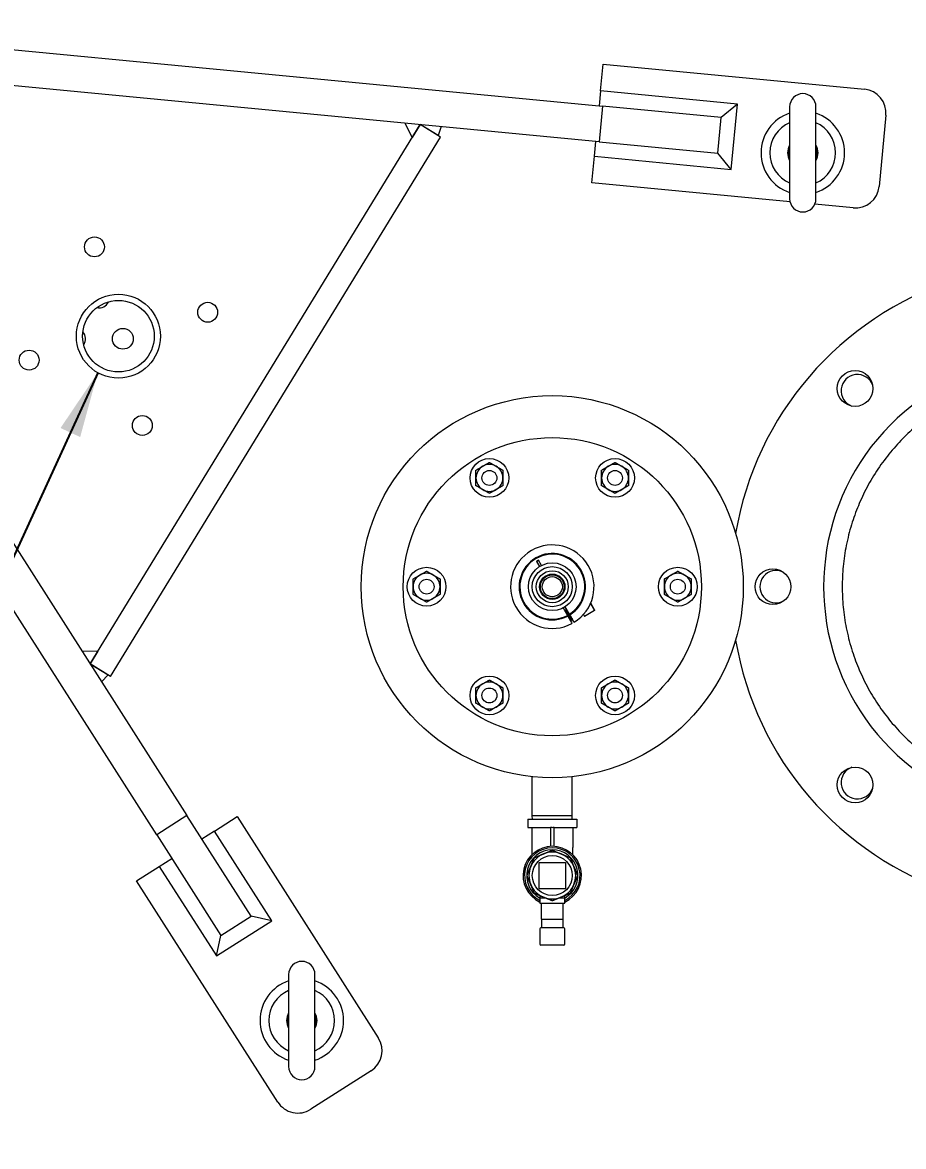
# Model space of a CAD drawing. Header units: inches. Extents: x 17 to 469, y 7 to 301.
# Drawn here: x 80.17 to 98.63, y 218.79 to 242.35 of the extents above; entities that cross this region are included whole.
import ezdxf

# ---------------------------------------------------------------- set-up
doc = ezdxf.new("R2010")
doc.units = ezdxf.units.IN
doc.header["$LTSCALE"] = 14
doc.header["$MEASUREMENT"] = 0
for name, color, linetype, lineweight in [('Dimension (ANSI)', 7, 'Continuous', 25), ('Symbol (ANSI)', 7, 'Continuous', 25), ('Visible', 7, 'Continuous', 18)]:
    doc.layers.add(name, color=color, linetype=linetype, lineweight=lineweight)
doc.styles.add('MEMCOR Medium', font='arial.ttf')
doc.dimstyles.new('Default (ANSI)', dxfattribs={"dimscale": 14, "dimtxt": 0.15, "dimasz": 0.098425, "dimexe": 0.125, "dimexo": 0.0625, "dimgap": 0.031496, "dimtad": 0, "dimtih": 1, "dimtoh": 1, "dimdec": 4, "dimrnd": 1e-08, "dimzin": 3, "dimdsep": 46, "dimlunit": 5, "dimtxsty": 'MEMCOR Medium', "dimcen": 0.09, "dimdle": 0.393701, "dimclrd": 256, "dimclre": 256, "dimclrt": 256, "dimadec": 0, "dimazin": 1, "dimtfac": 0.8, "dimtofl": 0, "dimtmove": 0, "dimatfit": 3, "dimfxl": 1, "dimfrac": 1, "dimtolj": 1, "dimtzin": 4, "dimlwd": -1, "dimlwe": -1, "dimarcsym": 0})
doc.dimstyles.new('Default (ANSI)$7', dxfattribs={"dimscale": 14, "dimtxt": 0.15, "dimasz": 0.098425, "dimexe": 0.125, "dimexo": 0.0625, "dimgap": 0.031496, "dimtad": 0, "dimtih": 1, "dimtoh": 1, "dimdec": 4, "dimrnd": 1e-08, "dimzin": 3, "dimdsep": 46, "dimlunit": 5, "dimtxsty": 'MEMCOR Medium', "dimcen": 0.09, "dimdle": 0.393701, "dimclrd": 256, "dimclre": 256, "dimclrt": 256, "dimadec": 0, "dimazin": 1, "dimtfac": 0.8, "dimtofl": 0, "dimtmove": 0, "dimatfit": 3, "dimfxl": 1, "dimfrac": 1, "dimtolj": 1, "dimtzin": 4, "dimlwd": -1, "dimlwe": -1, "dimarcsym": 0})

# ---------------------------------------------------------------- blocks, each defined once
blk = doc.blocks.new('*D28')
at = {"layer": 'Defpoints', "color": 0, "transparency": 16777216}
for p in [(90.587, 277.658), (74.308, 241.12)]:
    blk.add_point(p, dxfattribs=at)
at = {"layer": 'Dimension (ANSI)', "transparency": 16777216}
for p, q in [((94.781, 287.071), (91.148, 278.917)), ((96.633, 287.071), (94.781, 287.071))]:
    blk.add_line(p, q, dxfattribs=at)
blk.add_solid([(90.938, 279.01), (91.358, 278.823), (90.587, 277.658)], dxfattribs=at)
at = {"layer": 'Dimension (ANSI)', "transparency": 16777216, "char_height": 2.1, "attachment_point": 4, "style": 'MEMCOR Medium'}
for s, insert in [('\\A1; \\fArial|b0|i0;R40 in', (115.157, 288.584)), ('\\A1;[R1016.0 mm]{\\P\\fArial|b0|i0;RADIAL CLEARANCE REQUIRED}', (97.074, 283.726))]:
    blk.add_mtext(s, dxfattribs=dict(at, insert=insert))

msp = doc.modelspace()

# ---------------------------------------------------------------- linework, layer by layer
at = {"layer": 'Visible'}
for p, q in [((76.64546, 242.091324), (92.322333, 240.593693)), ((92.282369, 240.911434), (92.335861, 241.471384)), ((92.335861, 241.471384), (97.810935, 240.948344)), ((92.251009, 239.847092), (76.831212, 241.320164)), ((92.282369, 240.911434), (92.25265, 240.60035)), ((95.151805, 240.637313), (92.282369, 240.911434)), ((92.322333, 240.593693), (92.251009, 239.847092)), ((94.811003, 240.355947), (92.322333, 240.593693)), ((95.151805, 240.637313), (94.811003, 240.355947)), ((95.021045, 239.268545), (95.151805, 240.637313)), ((96.243464, 240.579724), (96.243464, 238.65059)), ((96.794645, 238.65059), (96.794645, 240.579724)), ((94.739679, 239.609346), (94.811003, 240.355947)), ((98.26112, 240.403061), (98.118472, 238.909859)), ((81.583375, 228.903047), (88.497937, 240.205628)), ((88.334856, 239.939055), (88.186853, 240.235346)), ((88.497937, 240.205628), (88.334856, 239.939055)), ((88.924512, 239.944795), (88.498194, 240.205603)), ((88.875185, 239.974972), (88.498194, 240.205603)), ((88.938133, 240.163575), (88.875185, 239.974972)), ((82.009892, 228.642117), (88.924512, 239.944795)), ((92.151608, 239.542665), (92.181327, 239.853749)), ((92.251009, 239.847092), (94.739679, 239.609346)), ((95.021045, 239.268545), (94.739679, 239.609346)), ((92.098116, 238.982715), (92.151608, 239.542665)), ((92.151608, 239.542665), (95.021045, 239.268545)), ((96.251147, 238.58597), (92.098116, 238.982715)), ((75.278843, 238.7828), (83.611422, 225.72492)), ((82.979182, 225.32147), (74.507684, 238.597048)), ((97.573189, 238.459674), (96.769881, 238.536415)), ((90.98059, 231.076927), (90.935062, 231.050784)), ((90.935062, 231.050784), (90.997651, 230.941786)), ((91.043179, 230.96793), (90.98059, 231.076927)), ((92.068546, 230.166276), (92.152464, 230.020134)), ((92.156156, 230.033786), (92.073524, 230.177688)), ((91.494929, 230.075785), (91.584654, 229.919531)), ((91.540889, 230.00256), (91.537947, 230.000871)), ((91.630182, 229.945674), (91.540457, 230.101928)), ((91.544823, 230.031569), (91.540952, 230.029346)), ((91.57186, 230.020345), (91.56821, 230.018249)), ((91.637657, 229.932657), (91.630182, 229.945674)), ((91.714886, 229.798163), (91.637657, 229.932657)), ((91.922052, 229.939432), (91.944337, 229.900623)), ((92.152464, 230.020134), (91.944337, 229.900623)), ((92.156156, 230.033786), (92.152464, 230.020134)), ((91.584654, 229.919531), (91.592129, 229.906514)), ((91.592129, 229.906514), (91.669359, 229.77202)), ((91.653829, 229.805878), (91.650887, 229.804188)), ((91.657542, 229.834759), (91.653892, 229.832663)), ((91.669359, 229.77202), (91.681813, 229.75033)), ((91.6848, 229.823662), (91.680929, 229.821439)), ((91.727341, 229.776473), (91.714886, 229.798163)), ((81.746456, 229.169619), (81.415272, 229.16648)), ((81.746456, 229.169619), (81.583375, 228.903047)), ((82.009892, 228.642117), (81.583375, 228.903047)), ((81.583375, 228.903047), (81.960366, 228.672416)), ((81.82111, 228.530495), (81.960366, 228.672416)), ((90.850403, 225.717212), (90.850403, 226.539933)), ((91.687706, 225.717212), (91.687706, 226.540229)), ((83.611422, 225.72492), (82.979182, 225.32147)), ((84.956254, 223.61745), (83.611422, 225.72492)), ((84.189547, 225.399876), (84.663727, 225.702463)), ((84.663727, 225.702463), (87.622358, 221.066031)), ((91.687706, 225.717212), (90.850403, 225.717212)), ((90.852531, 225.649101), (90.850403, 225.717212)), ((91.685577, 225.649101), (91.687706, 225.717212)), ((90.756456, 225.649101), (91.781653, 225.649101)), ((90.756456, 225.649101), (90.756456, 225.478235)), ((90.756456, 225.478235), (91.229684, 225.478235)), ((90.841889, 225.478235), (90.841889, 225.05855)), ((91.229684, 225.479749), (91.229684, 225.079232)), ((91.308424, 225.079232), (91.308424, 225.479749)), ((91.308424, 225.478235), (91.781653, 225.478235)), ((91.69622, 225.478235), (91.69622, 225.05855)), ((91.781653, 225.649101), (91.781653, 225.478235)), ((82.979182, 225.32147), (84.324013, 223.214001)), ((84.189547, 225.399876), (83.926113, 225.231772)), ((85.387792, 223.522121), (84.189547, 225.399876)), ((90.841889, 225.05855), (90.841889, 224.906959)), ((91.69622, 224.906959), (91.69622, 225.05855)), ((83.030439, 224.660218), (83.293872, 224.828322)), ((82.556258, 224.357631), (83.030439, 224.660218)), ((83.030439, 224.660218), (84.228684, 222.782463)), ((90.993464, 224.192409), (90.993464, 224.74359)), ((90.993464, 224.74359), (91.544645, 224.74359)), ((91.544645, 224.74359), (91.544645, 224.192409)), ((85.514888, 219.721199), (82.556258, 224.357631)), ((91.544645, 224.192409), (90.993464, 224.192409)), ((91.008924, 224.045376), (91.008924, 224.002499)), ((91.529184, 224.002499), (91.529184, 224.045376)), ((91.008924, 224.002499), (91.008924, 223.886124)), ((91.008924, 224.002499), (91.112439, 224.002499)), ((91.008924, 223.886124), (91.529184, 223.886124)), ((91.042854, 223.553588), (91.042854, 223.886124)), ((91.42567, 224.002499), (91.529184, 224.002499)), ((91.495254, 223.553588), (91.495254, 223.886124)), ((91.529184, 223.886124), (91.529184, 224.002499)), ((84.324013, 223.214001), (84.956254, 223.61745)), ((85.387792, 223.522121), (84.956254, 223.61745)), ((84.228684, 222.782463), (85.387792, 223.522121)), ((91.008924, 223.352017), (91.008924, 223.111728)), ((91.508304, 223.372897), (91.029804, 223.372897)), ((91.042854, 223.553588), (91.495254, 223.553588)), ((91.042854, 223.553588), (91.042854, 223.372897)), ((91.495254, 223.372897), (91.495254, 223.553588)), ((91.529184, 223.111728), (91.529184, 223.352017)), ((84.228684, 222.782463), (84.324013, 223.214001)), ((91.008924, 223.111728), (91.008924, 223.029845)), ((91.529184, 223.029845), (91.529184, 223.111728)), ((91.508304, 223.008965), (91.029804, 223.008965)), ((85.743464, 222.393124), (85.743464, 220.46399)), ((86.294645, 220.46399), (86.294645, 222.393124)), ((87.46983, 220.37557), (86.205349, 219.568671))]:
    msp.add_line(p, q, dxfattribs=at)
for centre, radius in [((74.307825, 241.12041), 40), ((81.674354, 237.643357), 0.2085), ((82.175754, 235.771857), 0.88), ((82.175754, 235.771857), 0.75), ((84.047254, 236.273357), 0.2085), ((82.269054, 235.717857), 0.21875), ((80.304354, 235.270357), 0.2085), ((97.614802, 234.67611), 0.375), ((91.267646, 230.521857), 4.003725), ((82.677254, 233.900357), 0.2085), ((91.269054, 230.521857), 3.125), ((89.951396, 232.801669), 0.406), ((92.583896, 232.801669), 0.406), ((89.951396, 232.801669), 0.15625), ((92.583896, 232.801669), 0.15625), ((88.635146, 230.521857), 0.406), ((91.269054, 230.521857), 0.5), ((91.269054, 230.521857), 0.42), ((93.900146, 230.521857), 0.406), ((95.894054, 230.521857), 0.375), ((88.635146, 230.521857), 0.15625), ((91.269054, 230.521857), 0.335), ((91.269054, 230.521857), 0.265625), ((91.269054, 230.521857), 0.25), ((91.269054, 230.521857), 0.210938), ((93.900146, 230.521857), 0.15625), ((89.951396, 228.242045), 0.406), ((92.583896, 228.242045), 0.406), ((89.951396, 228.242045), 0.15625), ((92.583896, 228.242045), 0.15625), ((97.614802, 226.367605), 0.375), ((91.269054, 224.467999), 0.418652)]:
    msp.add_circle(centre, radius, dxfattribs=at)
for centre, radius, start, end in [((96.519054, 240.579724), 0.275591, 0, 180), ((97.763386, 240.45061), 0.5, 354.5430255, 84.5430255), ((96.519054, 239.615157), 0.875, 108.3584371, 251.6415629), ((96.519054, 239.615157), 0.875, 288.3584371, 71.6415629), ((96.519054, 239.615157), 0.688976, 113.5781785, 246.4218215), ((96.519054, 239.615157), 0.688976, 293.5781785, 66.4218215), ((96.519054, 239.615157), 0.319466, 149.6167066, 210.3832934), ((96.519054, 239.615157), 0.3125, 151.8711715, 208.1288285), ((96.519054, 239.615157), 0.3, 156.7273618, 203.2726382), ((96.519054, 239.615157), 0.319466, 329.6167066, 30.3832934), ((96.519054, 239.615157), 0.3125, 331.8711715, 28.1288285), ((96.519054, 239.615157), 0.3, 336.7273618, 23.2726382), ((97.620738, 238.957408), 0.5, 264.5430255, 354.5430255), ((96.519054, 238.65059), 0.275591, 180, 0), ((101.769054, 230.521857), 6.75, 45.4765044, 170.4695033), ((81.769054, 236.583857), 0.21875, 257.9093757, 335.2997281), ((81.269054, 235.717857), 0.21875, 324.7641082, 42.0525275), ((101.769054, 230.521857), 4.8125, 67.2317757, 292.7682243), ((97.662854, 234.628057), 0.3405, 19.303126, 250.696874), ((89.951396, 232.801669), 0.2815, 120, 180), ((89.951396, 232.801669), 0.2815, 60, 120), ((89.951396, 232.801669), 0.2815, 0, 60), ((92.583896, 232.801669), 0.2815, 120, 180), ((92.583896, 232.801669), 0.2815, 60, 120), ((92.583896, 232.801669), 0.2815, 0, 60), ((89.951396, 232.801669), 0.2815, 180, 240), ((89.951396, 232.801669), 0.2815, 300, 0), ((92.583896, 232.801669), 0.2815, 180, 240), ((92.583896, 232.801669), 0.2815, 300, 0), ((89.951396, 232.801669), 0.2815, 240, 300), ((92.583896, 232.801669), 0.2815, 240, 300), ((91.269054, 230.521857), 0.875, 301.584578, 298.1463154), ((91.268953, 230.522033), 0.695203, 302.0293793, 297.7015141), ((91.268953, 230.522033), 0.680203, 302.0771224, 297.6537711), ((91.269054, 230.521857), 0.6225, 117.448643, 122.2822504), ((91.269054, 230.521857), 0.61775, 117.4300486, 122.3008449), ((88.635146, 230.521857), 0.2815, 120, 180), ((88.635146, 230.521857), 0.2815, 60, 120), ((88.635146, 230.521857), 0.2815, 0, 60), ((93.900146, 230.521857), 0.2815, 120, 180), ((93.900146, 230.521857), 0.2815, 60, 120), ((93.900146, 230.521857), 0.2815, 0, 60), ((95.961954, 230.521857), 0.3405, 64.2697608, 295.7302392), ((88.635146, 230.521857), 0.2815, 180, 240), ((88.635146, 230.521857), 0.2815, 300, 0), ((93.900146, 230.521857), 0.2815, 180, 240), ((93.900146, 230.521857), 0.2815, 300, 0), ((88.635146, 230.521857), 0.2815, 240, 300), ((93.900146, 230.521857), 0.2815, 240, 300), ((101.769054, 230.521857), 6.75, 189.5304967, 314.5234956), ((89.951396, 228.242045), 0.2815, 60, 120), ((92.583896, 228.242045), 0.2815, 60, 120), ((89.951396, 228.242045), 0.2815, 120, 180), ((89.951396, 228.242045), 0.2815, 0, 60), ((92.583896, 228.242045), 0.2815, 120, 180), ((92.583896, 228.242045), 0.2815, 0, 60), ((89.951396, 228.242045), 0.2815, 180, 240), ((89.951396, 228.242045), 0.2815, 300, 0), ((92.583896, 228.242045), 0.2815, 180, 240), ((92.583896, 228.242045), 0.2815, 300, 0), ((89.951396, 228.242045), 0.2815, 240, 300), ((92.583896, 228.242045), 0.2815, 240, 300), ((97.662854, 226.415657), 0.3405, 109.303126, 340.696874), ((91.269054, 225.990834), 0.512598, 265.5950645, 274.4049355), ((91.269054, 224.467999), 0.6125, 295.131805, 244.868195), ((91.269054, 224.467999), 0.581875, 296.5548781, 243.4451219), ((91.269054, 224.467999), 0.538234, 298.9013143, 241.0986857), ((91.269054, 224.467999), 0.49, 112.5, 157.5), ((91.269054, 224.467999), 0.49, 67.5, 112.5), ((91.269054, 224.467999), 0.49, 22.5, 67.5), ((91.269054, 224.467999), 0.49, 157.5, 202.5), ((91.269054, 224.467999), 0.49, 337.5, 22.5), ((91.269054, 224.467999), 0.49, 202.5, 247.5), ((91.269054, 224.467999), 0.49, 292.5, 337.5), ((91.269054, 224.467999), 0.49, 247.5, 292.5), ((91.029804, 223.352017), 0.02088, 90, 180), ((91.508304, 223.352017), 0.02088, 0, 90), ((91.029804, 223.029845), 0.02088, 180, 270), ((91.508304, 223.029845), 0.02088, 270, 0), ((86.019054, 222.393124), 0.275591, 0, 180), ((86.019054, 221.428557), 0.875, 108.3584371, 251.6415629), ((86.019054, 221.428557), 0.875, 288.3584371, 71.6415629), ((86.019054, 221.428557), 0.688976, 113.5781785, 246.4218215), ((86.019054, 221.428557), 0.688976, 293.5781785, 66.4218215), ((86.019054, 221.428557), 0.319466, 149.6167066, 210.3832934), ((86.019054, 221.428557), 0.3125, 151.8711715, 208.1288285), ((86.019054, 221.428557), 0.3, 156.7273618, 203.2726382), ((86.019054, 221.428557), 0.319466, 329.6167066, 30.3832934), ((86.019054, 221.428557), 0.3125, 331.8711715, 28.1288285), ((86.019054, 221.428557), 0.3, 336.7273618, 23.2726382), ((87.200864, 220.797064), 0.5, 302.5430255, 32.5430255), ((86.019054, 220.46399), 0.275591, 180, 0), ((85.936382, 219.990165), 0.5, 212.5430255, 302.5430255)]:
    msp.add_arc(centre, radius, start, end, dxfattribs=at)
for points, knots in [([(101.796369, 234.959357), (101.65877, 234.959357), (101.514795, 234.952932), (101.222113, 234.924872), (101.073408, 234.903233), (100.779045, 234.844922), (100.633324, 234.808237), (100.352081, 234.722547), (100.216556, 234.673546), (99.962746, 234.568645), (99.832692, 234.507939), (99.574036, 234.370697), (99.445437, 234.294157), (99.196777, 234.128392), (99.076661, 234.039131), (98.850505, 233.853153), (98.74446, 233.756441), (98.550476, 233.562862), (98.453556, 233.457039), (98.267144, 233.231305), (98.177656, 233.111393), (98.011444, 232.863101), (97.934685, 232.734668), (97.797039, 232.476294), (97.736147, 232.346356), (97.631187, 232.093343), (97.582253, 231.958564), (97.496637, 231.678848), (97.459961, 231.533909), (97.401632, 231.241106), (97.379967, 231.093177), (97.351859, 230.802006), (97.345411, 230.658764), (97.345411, 230.384951), (97.351859, 230.241708), (97.379967, 229.950537), (97.401632, 229.802609), (97.459961, 229.509805), (97.496637, 229.364867), (97.582253, 229.085151), (97.631187, 228.950372), (97.736147, 228.697359), (97.797039, 228.56742), (97.934685, 228.309047), (98.011444, 228.180614), (98.177656, 227.932322), (98.267144, 227.812409), (98.453556, 227.586676), (98.550476, 227.480852), (98.74446, 227.287274), (98.850505, 227.190562), (99.076661, 227.004584), (99.196777, 226.915323), (99.445437, 226.749557), (99.574036, 226.673018), (99.832692, 226.535776), (99.962746, 226.47507), (100.216556, 226.370169), (100.352081, 226.321168), (100.633324, 226.235478), (100.779045, 226.198793), (101.073408, 226.140482), (101.222113, 226.118842), (101.514795, 226.090783), (101.65877, 226.084357), (101.796369, 226.084357)], [-46.633977969, -46.633977969, -46.633977969, -46.633977969, -45.585478193, -45.585478193, -44.536978417, -44.536978417, -43.488478641, -43.488478641, -42.439978865, -42.439978865, -41.395769431, -41.395769431, -40.351559998, -40.351559998, -39.307350564, -39.307350564, -38.26314113, -38.26314113, -37.219100354, -37.219100354, -36.175059579, -36.175059579, -35.131018803, -35.131018803, -34.086978027, -34.086978027, -33.043748812, -33.043748812, -32.000519598, -32.000519598, -30.957290383, -30.957290383, -29.914061169, -29.914061169, -28.870831954, -28.870831954, -27.82760274, -27.82760274, -26.784373525, -26.784373525, -25.741144311, -25.741144311, -24.697103535, -24.697103535, -23.653062759, -23.653062759, -22.609021983, -22.609021983, -21.564981207, -21.564981207, -20.520771774, -20.520771774, -19.47656234, -19.47656234, -18.432352907, -18.432352907, -17.388143473, -17.388143473, -16.339643697, -16.339643697, -15.291143921, -15.291143921, -14.242644145, -14.242644145, -13.194144369, -13.194144369, -13.194144369, -13.194144369]), ([(91.540763, 230.028814), (91.540765, 230.029334), (91.540972, 230.029496), (91.542558, 230.028731), (91.545406, 230.02533), (91.553966, 230.013473), (91.559469, 230.0053), (91.572876, 229.984843), (91.580775, 229.972646), (91.59748, 229.946606), (91.606067, 229.933069), (91.623546, 229.905516), (91.632313, 229.891807), (91.64825, 229.867107), (91.655298, 229.856253), (91.667441, 229.83799), (91.672382, 229.830943), (91.678669, 229.822867), (91.68039, 229.821129), (91.680926, 229.821438)], [16.866424822, 16.866424822, 16.866424822, 16.866424822, 16.9109956, 16.9109956, 17.036494357, 17.036494357, 17.157481492, 17.157481492, 17.283065535, 17.283065535, 17.404098392, 17.404098392, 17.529766532, 17.529766532, 17.650848223, 17.650848223, 17.776599319, 17.776599319, 17.882915352, 17.882915352, 17.882915352, 17.882915352]), ([(91.684987, 229.824193), (91.684986, 229.823357), (91.684456, 229.823452), (91.681514, 229.826227), (91.678067, 229.830688), (91.668428, 229.84446), (91.662384, 229.853618), (91.648154, 229.875449), (91.640096, 229.887941), (91.623212, 229.914344), (91.614591, 229.927998), (91.597264, 229.95523), (91.588735, 229.968524), (91.573425, 229.992166), (91.566773, 230.002388), (91.555548, 230.018997), (91.551156, 230.025087), (91.546414, 230.030774), (91.545254, 230.031816), (91.544828, 230.031572)], [14.671342609, 14.671342609, 14.671342609, 14.671342609, 14.743103255, 14.743103255, 14.866434491, 14.866434491, 14.988738009, 14.988738009, 15.111979549, 15.111979549, 15.233009217, 15.233009217, 15.357726341, 15.357726341, 15.478732009, 15.478732009, 15.603548232, 15.603548232, 15.687829654, 15.687829654, 15.687829654, 15.687829654]), ([(91.654019, 229.80641), (91.654017, 229.805797), (91.65373, 229.805682), (91.65177, 229.806992), (91.648728, 229.810729), (91.642987, 229.818765), (91.641672, 229.820648), (91.640263, 229.8227)], [16.656121358, 16.656121358, 16.656121358, 16.656121358, 16.7087310452, 16.7087310452, 16.8340242796, 16.8340242796, 16.8677156851, 16.8677156851, 16.8677156851, 16.8677156851])]:
    msp.add_open_spline(points, degree=3, knots=knots, dxfattribs=at)
for points, weights in [([(89.669896, 232.964193), (89.745324, 233.007742), (89.810646, 233.045455)], [1, 1.0379548493, 1]), ([(89.810646, 233.045455), (89.875968, 233.083169), (89.951396, 233.126717)], [1, 1.0379548493, 1]), ([(89.951396, 233.126717), (90.026824, 233.083169), (90.092146, 233.045455)], [1, 1.0379548493, 1]), ([(90.092146, 233.045455), (90.157468, 233.007742), (90.232896, 232.964193)], [1, 1.0379548493, 1]), ([(92.302396, 232.964193), (92.377824, 233.007742), (92.443146, 233.045455)], [1, 1.0379548493, 1]), ([(92.443146, 233.045455), (92.508468, 233.083169), (92.583896, 233.126717)], [1, 1.0379548493, 1]), ([(92.583896, 233.126717), (92.659324, 233.083169), (92.724646, 233.045455)], [1, 1.0379548493, 1]), ([(92.724646, 233.045455), (92.789968, 233.007742), (92.865396, 232.964193)], [1, 1.0379548493, 1]), ([(89.669896, 232.801669), (89.669896, 232.877097), (89.669896, 232.964193)], [1, 1.0379548493, 1]), ([(89.669896, 232.639145), (89.669896, 232.726242), (89.669896, 232.801669)], [1, 1.0379548493, 1]), ([(90.232896, 232.964193), (90.232896, 232.877097), (90.232896, 232.801669)], [1, 1.0379548493, 1]), ([(90.232896, 232.801669), (90.232896, 232.726242), (90.232896, 232.639145)], [1, 1.0379548493, 1]), ([(92.302396, 232.801669), (92.302396, 232.877097), (92.302396, 232.964193)], [1, 1.0379548493, 1]), ([(92.302396, 232.639145), (92.302396, 232.726242), (92.302396, 232.801669)], [1, 1.0379548493, 1]), ([(92.865396, 232.964193), (92.865396, 232.877097), (92.865396, 232.801669)], [1, 1.0379548493, 1]), ([(92.865396, 232.801669), (92.865396, 232.726242), (92.865396, 232.639145)], [1, 1.0379548493, 1]), ([(89.810646, 232.557883), (89.745324, 232.595597), (89.669896, 232.639145)], [1, 1.0379548493, 1]), ([(89.951396, 232.476621), (89.875968, 232.520169), (89.810646, 232.557883)], [1, 1.0379548493, 1]), ([(90.092146, 232.557883), (90.026824, 232.520169), (89.951396, 232.476621)], [1, 1.0379548493, 1]), ([(90.232896, 232.639145), (90.157468, 232.595597), (90.092146, 232.557883)], [1, 1.0379548493, 1]), ([(92.443146, 232.557883), (92.377824, 232.595597), (92.302396, 232.639145)], [1, 1.0379548493, 1]), ([(92.583896, 232.476621), (92.508468, 232.520169), (92.443146, 232.557883)], [1, 1.0379548493, 1]), ([(92.724646, 232.557883), (92.659324, 232.520169), (92.583896, 232.476621)], [1, 1.0379548493, 1]), ([(92.865396, 232.639145), (92.789968, 232.595597), (92.724646, 232.557883)], [1, 1.0379548493, 1]), ([(88.353646, 230.684381), (88.429074, 230.72793), (88.494396, 230.765643)], [1, 1.0379548493, 1]), ([(88.353646, 230.521857), (88.353646, 230.597285), (88.353646, 230.684381)], [1, 1.0379548493, 1]), ([(88.494396, 230.765643), (88.559718, 230.803357), (88.635146, 230.846906)], [1, 1.0379548493, 1]), ([(88.635146, 230.846906), (88.710574, 230.803357), (88.775896, 230.765643)], [1, 1.0379548493, 1]), ([(88.775896, 230.765643), (88.841218, 230.72793), (88.916646, 230.684381)], [1, 1.0379548493, 1]), ([(88.916646, 230.684381), (88.916646, 230.597285), (88.916646, 230.521857)], [1, 1.0379548493, 1]), ([(93.618646, 230.684381), (93.694074, 230.72793), (93.759396, 230.765643)], [1, 1.0379548493, 1]), ([(93.618646, 230.521857), (93.618646, 230.597285), (93.618646, 230.684381)], [1, 1.0379548493, 1]), ([(93.759396, 230.765643), (93.824718, 230.803357), (93.900146, 230.846906)], [1, 1.0379548493, 1]), ([(93.900146, 230.846906), (93.975574, 230.803357), (94.040896, 230.765643)], [1, 1.0379548493, 1]), ([(94.040896, 230.765643), (94.106218, 230.72793), (94.181646, 230.684381)], [1, 1.0379548493, 1]), ([(94.181646, 230.684381), (94.181646, 230.597285), (94.181646, 230.521857)], [1, 1.0379548493, 1]), ([(88.353646, 230.359333), (88.353646, 230.44643), (88.353646, 230.521857)], [1, 1.0379548493, 1]), ([(88.916646, 230.521857), (88.916646, 230.44643), (88.916646, 230.359333)], [1, 1.0379548493, 1]), ([(93.618646, 230.359333), (93.618646, 230.44643), (93.618646, 230.521857)], [1, 1.0379548493, 1]), ([(94.181646, 230.521857), (94.181646, 230.44643), (94.181646, 230.359333)], [1, 1.0379548493, 1]), ([(88.494396, 230.278071), (88.429074, 230.315785), (88.353646, 230.359333)], [1, 1.0379548493, 1]), ([(88.635146, 230.196809), (88.559718, 230.240357), (88.494396, 230.278071)], [1, 1.0379548493, 1]), ([(88.775896, 230.278071), (88.710574, 230.240357), (88.635146, 230.196809)], [1, 1.0379548493, 1]), ([(88.916646, 230.359333), (88.841218, 230.315785), (88.775896, 230.278071)], [1, 1.0379548493, 1]), ([(93.759396, 230.278071), (93.694074, 230.315785), (93.618646, 230.359333)], [1, 1.0379548493, 1]), ([(93.900146, 230.196809), (93.824718, 230.240357), (93.759396, 230.278071)], [1, 1.0379548493, 1]), ([(94.040896, 230.278071), (93.975574, 230.240357), (93.900146, 230.196809)], [1, 1.0379548493, 1]), ([(94.181646, 230.359333), (94.106218, 230.315785), (94.040896, 230.278071)], [1, 1.0379548493, 1]), ([(89.810646, 228.485832), (89.875968, 228.523545), (89.951396, 228.567094)], [1, 1.0379548493, 1]), ([(89.951396, 228.567094), (90.026824, 228.523545), (90.092146, 228.485832)], [1, 1.0379548493, 1]), ([(92.443146, 228.485832), (92.508468, 228.523545), (92.583896, 228.567094)], [1, 1.0379548493, 1]), ([(92.583896, 228.567094), (92.659324, 228.523545), (92.724646, 228.485832)], [1, 1.0379548493, 1]), ([(89.669896, 228.40457), (89.745324, 228.448118), (89.810646, 228.485832)], [1, 1.0379548493, 1]), ([(89.669896, 228.242045), (89.669896, 228.317473), (89.669896, 228.40457)], [1, 1.0379548493, 1]), ([(90.092146, 228.485832), (90.157468, 228.448118), (90.232896, 228.40457)], [1, 1.0379548493, 1]), ([(90.232896, 228.40457), (90.232896, 228.317473), (90.232896, 228.242045)], [1, 1.0379548493, 1]), ([(92.302396, 228.40457), (92.377824, 228.448118), (92.443146, 228.485832)], [1, 1.0379548493, 1]), ([(92.302396, 228.242045), (92.302396, 228.317473), (92.302396, 228.40457)], [1, 1.0379548493, 1]), ([(92.724646, 228.485832), (92.789968, 228.448118), (92.865396, 228.40457)], [1, 1.0379548493, 1]), ([(92.865396, 228.40457), (92.865396, 228.317473), (92.865396, 228.242045)], [1, 1.0379548493, 1]), ([(89.669896, 228.079521), (89.669896, 228.166618), (89.669896, 228.242045)], [1, 1.0379548493, 1]), ([(89.810646, 227.998259), (89.745324, 228.035973), (89.669896, 228.079521)], [1, 1.0379548493, 1]), ([(90.232896, 228.079521), (90.157468, 228.035973), (90.092146, 227.998259)], [1, 1.0379548493, 1]), ([(90.232896, 228.242045), (90.232896, 228.166618), (90.232896, 228.079521)], [1, 1.0379548493, 1]), ([(92.302396, 228.079521), (92.302396, 228.166618), (92.302396, 228.242045)], [1, 1.0379548493, 1]), ([(92.443146, 227.998259), (92.377824, 228.035973), (92.302396, 228.079521)], [1, 1.0379548493, 1]), ([(92.865396, 228.079521), (92.789968, 228.035973), (92.724646, 227.998259)], [1, 1.0379548493, 1]), ([(92.865396, 228.242045), (92.865396, 228.166618), (92.865396, 228.079521)], [1, 1.0379548493, 1]), ([(89.951396, 227.916997), (89.875968, 227.960545), (89.810646, 227.998259)], [1, 1.0379548493, 1]), ([(90.092146, 227.998259), (90.026824, 227.960545), (89.951396, 227.916997)], [1, 1.0379548493, 1]), ([(92.583896, 227.916997), (92.508468, 227.960545), (92.443146, 227.998259)], [1, 1.0379548493, 1]), ([(92.724646, 227.998259), (92.659324, 227.960545), (92.583896, 227.916997)], [1, 1.0379548493, 1]), ([(91.081539, 224.9207), (91.171587, 224.957999), (91.269054, 224.998371)], [1, 1.0562990584, 1.07162109099]), ([(91.269054, 224.998371), (91.366521, 224.957999), (91.456569, 224.9207)], [1.07162109099, 1.0562990584, 1]), ([(90.816353, 224.655514), (90.853652, 224.745562), (90.894024, 224.843029)], [1, 1.0562990584, 1.07162109099]), ([(90.894024, 224.843029), (90.991492, 224.883401), (91.081539, 224.9207)], [1.07162109099, 1.0562990584, 1]), ([(91.456569, 224.9207), (91.546617, 224.883401), (91.644084, 224.843029)], [1, 1.0562990584, 1.07162109099]), ([(91.644084, 224.843029), (91.684456, 224.745562), (91.721755, 224.655514)], [1.07162109099, 1.0562990584, 1]), ([(90.738682, 224.467999), (90.779054, 224.565466), (90.816353, 224.655514)], [1.07162109099, 1.0562990584, 1]), ([(91.721755, 224.655514), (91.759054, 224.565466), (91.799426, 224.467999)], [1, 1.0562990584, 1.07162109099]), ([(90.816353, 224.280484), (90.779054, 224.370532), (90.738682, 224.467999)], [1, 1.0562990584, 1.07162109099]), ([(90.894024, 224.092969), (90.853652, 224.190436), (90.816353, 224.280484)], [1.07162109099, 1.0562990584, 1]), ([(91.721755, 224.280484), (91.684456, 224.190436), (91.644084, 224.092969)], [1, 1.0562990584, 1.07162109099]), ([(91.799426, 224.467999), (91.759054, 224.370532), (91.721755, 224.280484)], [1.07162109099, 1.0562990584, 1]), ([(91.081539, 224.015298), (90.991492, 224.052597), (90.894024, 224.092969)], [1, 1.0562990584, 1.07162109099]), ([(91.644084, 224.092969), (91.546617, 224.052597), (91.456569, 224.015298)], [1.07162109099, 1.0562990584, 1]), ([(91.269054, 223.937627), (91.171587, 223.977999), (91.081539, 224.015298)], [1.07162109099, 1.0562990584, 1]), ([(91.456569, 224.015298), (91.366521, 223.977999), (91.269054, 223.937627)], [1, 1.0562990584, 1.07162109099])]:
    msp.add_rational_spline(points, weights, degree=2, dxfattribs=at)
for points, weights, knots in [([(91.538882, 229.999242), (91.543358, 229.994955), (91.555737, 229.976703), (91.572521, 229.951957), (91.595455, 229.9165), (91.618389, 229.881044), (91.635173, 229.856298), (91.651956, 229.831552), (91.653892, 229.832663)], [0.971656120033, 0.942709407551, 1, 0.923879532511, 1, 0.923879532511, 1, 0.923879532511, 1], [0.50162743032, 0.50162743032, 0.50162743032, 0.50657894737, 0.50657894737, 0.51315789474, 0.51315789474, 0.51973684211, 0.51973684211, 0.52631578947, 0.52631578947, 0.52631578947]), ([(91.540889, 230.00256), (91.542825, 230.003672), (91.559609, 229.978926), (91.576392, 229.95418), (91.599326, 229.918723), (91.62226, 229.883267), (91.639044, 229.858521), (91.653624, 229.837023), (91.657087, 229.835022)], [1, 0.923879532511, 1, 0.923879532511, 1, 0.923879532511, 1, 0.933205198033, 0.983633679554], [0.5, 0.5, 0.5, 0.50657894737, 0.50657894737, 0.51315789474, 0.51315789474, 0.51973684211, 0.51973684211, 0.52550978992, 0.52550978992, 0.52550978992]), ([(91.568666, 230.017986), (91.572128, 230.015985), (91.586709, 229.994487), (91.603492, 229.969741), (91.626426, 229.934285), (91.64936, 229.898828), (91.666144, 229.874082), (91.682928, 229.849336), (91.684863, 229.850448)], [0.983633679554, 0.933205198033, 1, 0.923879532511, 1, 0.923879532511, 1, 0.923879532511, 1], [0.5534375785, 0.5534375785, 0.5534375785, 0.55921052632, 0.55921052632, 0.56578947368, 0.56578947368, 0.57236842105, 0.57236842105, 0.57894736842, 0.57894736842, 0.57894736842]), ([(91.57186, 230.020345), (91.573796, 230.021456), (91.59058, 229.99671), (91.607364, 229.971964), (91.630298, 229.936508), (91.653232, 229.901051), (91.670015, 229.876305)], [1, 0.923879532511, 1, 0.923879532511, 1, 0.923879532511, 1], [0.55263157895, 0.55263157895, 0.55263157895, 0.55921052632, 0.55921052632, 0.56578947368, 0.56578947368, 0.57236842105, 0.57236842105, 0.57236842105])]:
    msp.add_rational_spline(points, weights, degree=2, knots=knots, dxfattribs=at)
for points in [[(91.540668, 230.002433), (91.540706, 230.011229), (91.540739, 230.020024), (91.540771, 230.028819)], [(91.54537, 230.031459), (91.553134, 230.026966), (91.560899, 230.022474), (91.568666, 230.017986)], [(91.571639, 230.020218), (91.571677, 230.029013), (91.571711, 230.037808), (91.571743, 230.046603)], [(91.571737, 230.0466), (91.571739, 230.046883), (91.5718, 230.04706), (91.571922, 230.04713)], [(91.654113, 229.83279), (91.654076, 229.823995), (91.654042, 229.8152), (91.65401, 229.806405)], [(91.680382, 229.821549), (91.672619, 229.826042), (91.664854, 229.830534), (91.657087, 229.835022)], [(91.685082, 229.850066), (91.685046, 229.841441), (91.685012, 229.832815), (91.684981, 229.824189)]]:
    msp.add_open_spline(points, degree=3, dxfattribs=at)

# ---------------------------------------------------------------- dimensions: what is measured, and where the dimension line sits
at = {"layer": 'Dimension (ANSI)'}
dim = msp.add_radius_dim(center=(74.307825, 241.12041), mpoint=(90.587013, 277.657898), text=' \\fArial|b0|i0;<> in\\X[R1016.0 mm]{\\P\\fArial|b0|i0;RADIAL CLEARANCE REQUIRED}', dimstyle='Default (ANSI)', override={"dimgap": 0.031496, "dimdec": 4, "dimlfac": 1, "dimpost": '', "dimcen": 0, "dimtol": 0, "dimlim": 0, "dimtp": 0, "dimtm": 0, "dimtdec": 2}, dxfattribs=at)
dim.commit()
dim.dimension.update_dxf_attribs({"geometry": '*D28', "text_midpoint": (119.703422, 287.071084), "dimtype": 164})

# ---------------------------------------------------------------- leaders
at = {"layer": 'Symbol (ANSI)', "annotation_type": 0, "has_hookline": 1, "hookline_direction": 1, "text_width": 39.544749}
msp.add_leader([(81.742521, 235.005888), (64.420256, 197.172587), (63.042303, 197.172587)], dimstyle='Default (ANSI)$7', override={"dimtad": 0}, dxfattribs=at)

doc.saveas('drawing.dxf')
